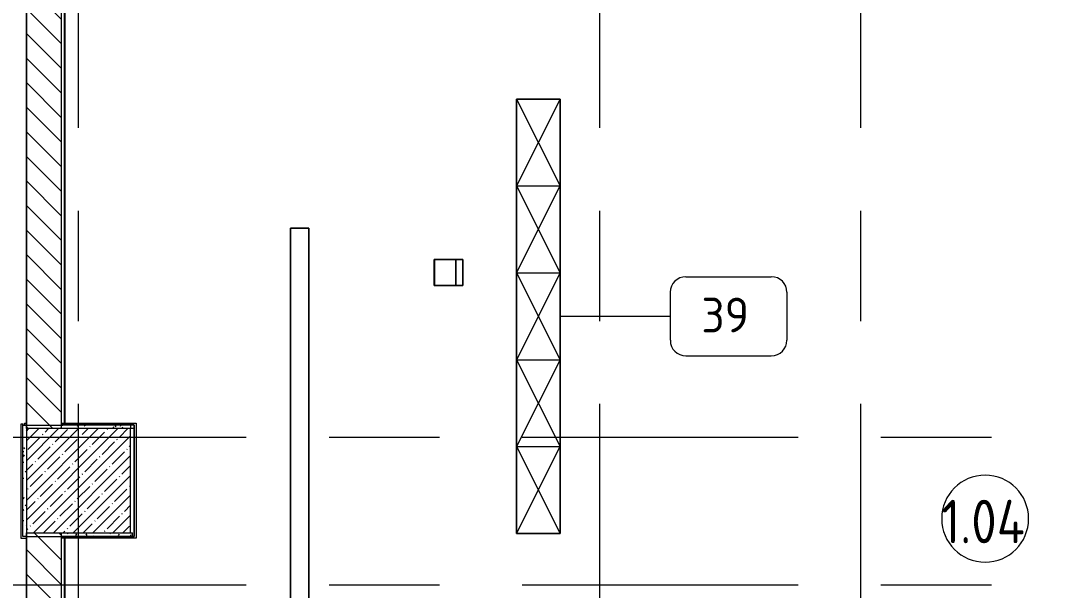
# Model space of a CAD drawing. Header units: millimetres. Extents: x -3724 to 231642, y -8553 to 29017.
# Drawn here: x 13676 to 19584, y 21269 to 24548 of the extents above; entities that cross this region are included whole.
import ezdxf

# ---------------------------------------------------------------- set-up
doc = ezdxf.new("R2010")
doc.units = ezdxf.units.MM
doc.linetypes.add('Осевая', pattern=[3175, 635, -476.25, 1587.5, -476.25])
for name, color, linetype, lineweight in [('A-AREA-IDEN', 7, 'Continuous', 9), ('A-DETL', 7, 'Continuous', 9), ('A-WALL', 7, 'Continuous', 9), ('I-FURN-IDEN', 7, 'Continuous', 9), ('I-WALL', 7, 'Continuous', 9), ('S-COLS', 7, 'Continuous', 9), ('Оси-2', 7, 'Осевая', 9)]:
    doc.layers.add(name, color=color, linetype=linetype, lineweight=lineweight)
for name, color, linetype, lineweight, true_color in [('A-WALL-1', 9, 'Continuous', 9, 0x808080), ('A-WALL-FNSH-1', 9, 'Continuous', 9, 0x808080), ('I-FURN-1', 9, 'Continuous', 9, 0x808080)]:
    doc.layers.add(name, color=color, linetype=linetype, lineweight=lineweight, true_color=true_color)
doc.styles.add('GOST Common', font='GOST_Common.ttf', dxfattribs={"height": 200})
doc.styles.add('GOST Common_1', font='GOST_Common.ttf', dxfattribs={"width": 0.9, "height": 250})
pattern_1 = [(0, (0, 0), (121.92, 30.48), [10.058, -81.382, 10.058, -81.382, -487.68]), (0, (0, 0), (121.92, 30.48), [-182.88, 10.058, -172.822, 10.058, -81.382, -213.36]), (0, (0, 0), (121.92, 30.48), [-457.2, 10.058, -50.902, 10.058, -142.342]), (120, (45.72, 15.24), (-87.356454, 90.345817), [10.058, -81.382, 10.058, -81.382, -487.68]), (120, (45.72, 15.24), (-87.356454, 90.345817), [-182.88, 10.058, -172.822, 10.058, -81.382, -213.36]), (120, (45.72, 15.24), (-87.356454, 90.345817), [-457.2, 10.058, -50.902, 10.058, -142.342]), (240, (60.96, 76.2), (-34.563546, -120.825817), [10.058, -81.382, 10.058, -81.382, -487.68]), (240, (60.96, 76.2), (-34.563546, -120.825817), [-182.88, 10.058, -172.822, 10.058, -81.382, -213.36]), (240, (60.96, 76.2), (-34.563546, -120.825817), [-457.2, 10.058, -50.902, 10.058, -142.342])]

# ---------------------------------------------------------------- blocks, each defined once
blk = doc.blocks.new('BSC_Колонна _Прямоугольная - 600х600-V4-План расстановки мебели и оборудования 1 этажа в осях 1-12')
at = {"layer": 'S-COLS'}
h = blk.add_hatch(dxfattribs=at)
h.set_pattern_fill('FP_9', color=256, style=0, pattern_type=2)
h.set_pattern_definition([(45, (-14010, -21900), (-57.02463, 57.02463), []), (45, (-13952.975, -21900), (-57.02463, 57.02463), [100.806, -20.161, 3.353, -16.808])])
h.paths.add_polyline_path([(-299.7, -300), (300, -300), (300, 300), (-300, 300), (-300, -300)])
for p, q in [((300, 300), (-300, 300)), ((-300, 300), (-300, -300)), ((300, -300), (300, 300)), ((-300, -300), (300, -300))]:
    blk.add_line(p, q, dxfattribs=at)
blk = doc.blocks.new('Семейство1 - Ферма-33099423-План расстановки мебели и оборудования 1 этажа в осях 1-12')
at = {"layer": 'I-FURN-1'}
for p, q in [((125, 1250), (-125, 750)), ((-125, 1250), (125, 750)), ((125, 1250), (-125, 1250)), ((-125, 1250), (-125, -1250)), ((-125, -1250), (-125, 1250)), ((-125, 1250), (125, 1250)), ((125, -1250), (125, 1250)), ((125, 1250), (125, -1250)), ((-125, 750), (125, 250)), ((-125, 250), (125, 750)), ((-125, 750), (125, 750)), ((125, 250), (-125, -250)), ((-125, 250), (125, -250)), ((-125, 250), (125, 250)), ((125, -250), (-125, -750)), ((-125, -250), (125, -750)), ((-125, -250), (125, -250)), ((-125, -1250), (125, -750)), ((-125, -750), (125, -1250)), ((-125, -750), (125, -750)), ((-125, -1250), (125, -1250)), ((125, -1250), (-125, -1250))]:
    blk.add_line(p, q, dxfattribs=at)
blk = doc.blocks.new('Экран 5130х3280  - экран-33115821-План расстановки мебели и оборудования 1 этажа в осях 1-12')
at = {"layer": 'I-FURN-1'}
for p, q in [((2565, 50), (-2565, 50)), ((-2565, 50), (-2565, -55.3)), ((-2565, -55.3), (-2565, 50)), ((-2565, 50), (2565, 50)), ((2565, -55.3), (2565, 50)), ((2565, 50), (2565, -55.3)), ((-2565, -55.3), (2565, -55.3)), ((2565, -55.3), (-2565, -55.3))]:
    blk.add_line(p, q, dxfattribs=at)
blk = doc.blocks.new('Электрика - 30-33121162-План расстановки мебели и оборудования 1 этажа в осях 1-12')
at = {"layer": 'I-FURN-1'}
for p, q in [((162.4, 0), (0, 0)), ((0, 0), (0, -149.8)), ((0, -149.8), (0, 0)), ((0, 0), (40, 0)), ((40, 0), (162.4, 0)), ((162.4, -149.8), (162.4, 0)), ((162.4, 0), (162.4, -149.8)), ((0, -149.8), (162.4, -149.8)), ((40, -149.8), (0, -149.8)), ((162.4, -149.8), (40, -149.8))]:
    blk.add_line(p, q, dxfattribs=at)
blk = doc.blocks.new('Электрика - 29-33121271-План расстановки мебели и оборудования 1 этажа в осях 1-12')
at = {"layer": 'I-FURN-1'}
for p, q in [((124.9, 0), (0, 0)), ((0, 0), (0, -149.8)), ((0, -149.8), (0, 0)), ((0, 0), (122.4, 0)), ((122.4, 0), (124.9, 0)), ((124.9, -149.8), (124.9, 0)), ((124.9, 0), (124.9, -149.8)), ((0, -149.8), (124.9, -149.8)), ((122.4, -149.8), (0, -149.8)), ((124.9, -149.8), (122.4, -149.8))]:
    blk.add_line(p, q, dxfattribs=at)
blk = doc.blocks.new('Электрика - 30_1-33121203-План расстановки мебели и оборудования 1 этажа в осях 1-12')
at = {"layer": 'I-FURN-1'}
for p, q in [((162.4, 0), (0, 0)), ((0, 0), (0, -149.8)), ((0, -149.8), (0, 0)), ((0, 0), (40, 0)), ((40, 0), (162.4, 0)), ((162.4, -149.8), (162.4, 0)), ((162.4, 0), (162.4, -149.8)), ((0, -149.8), (162.4, -149.8)), ((40, -149.8), (0, -149.8)), ((162.4, -149.8), (40, -149.8))]:
    blk.add_line(p, q, dxfattribs=at)
blk = doc.blocks.new('Марка_Помещения - Номер-25198446-План расстановки мебели и оборудования 1 этажа в осях 1-12')
at = {"layer": 'A-AREA-IDEN'}
for start, end in [(360, 180), (180, 360)]:
    blk.add_arc((0, 0), 2.5, start, end, dxfattribs=at)
blk = doc.blocks.new('Марка_Мебель - В прямоуг_Balcon_Марка-25523697-План расстановки мебели и оборудования 1 этажа в осях 1-12')
at = {"layer": 'I-FURN-IDEN'}
for p, q in [((-2.455, 2.278), (2.455, 2.278)), ((-3.355, 1.378), (-3.355, -1.384)), ((3.355, 1.378), (3.355, -1.378)), ((-2.461, -2.278), (2.455, -2.278))]:
    blk.add_line(p, q, dxfattribs=at)
for centre, radius, start, end in [((-2.455, 1.378), 0.9, 90, 180), ((2.455, 1.378), 0.9, 0, 90), ((-2.461, -1.384), 0.893, 180, 270), ((2.455, -1.378), 0.9, 270, 0)]:
    blk.add_arc(centre, radius, start, end, dxfattribs=at)

msp = doc.modelspace()

# ---------------------------------------------------------------- hatches: boundary and pattern name
at = {"layer": 'I-WALL'}
h = msp.add_hatch(dxfattribs=at)
h.set_pattern_fill('FP_16', color=256, style=0, pattern_type=2)
h.set_pattern_definition([(135, (0, 0), (-70.71068, -70.71068), [])])
h.paths.add_polyline_path([(13710.3, 15200), (13910.3, 15200), (13910.3, 17850), (13710.3, 17850), (13710.3, 15764)])
h.paths.add_polyline_path([(13909, 18450), (13910.3, 18450), (13910.3, 21600), (13710.3, 21600), (13710.3, 18450)])
h.paths.add_polyline_path([(13910.3, 22200), (13910.3, 26300), (13710.3, 26300), (13710.3, 22200), (13820.7, 22200)])
h = msp.add_hatch(dxfattribs=at)
h.set_pattern_fill('FP_103', color=256, style=0, pattern_type=2)
h.set_pattern_definition(pattern_1)
h.paths.add_polyline_path([(14310, 22200), (14309.3, 22220), (13910.3, 22220), (13910.3, 22200), (13931.3, 22200)])
h = msp.add_hatch(dxfattribs=at)
h.set_pattern_fill('FP_103', color=256, style=0, pattern_type=2)
h.set_pattern_definition(pattern_1)
h.paths.add_polyline_path([(13710, 21580), (13710, 22200), (13690, 22200), (13690, 21580)])
h = msp.add_hatch(dxfattribs=at)
h.set_pattern_fill('FP_103', color=256, style=0, pattern_type=2)
h.set_pattern_definition(pattern_1)
h.paths.add_polyline_path([(13931.3, 21580), (14320, 21580), (14320, 21600), (13910.3, 21600), (13910.3, 21580), (13930.3, 21580)])

# ---------------------------------------------------------------- linework, layer by layer
at = {"layer": 'A-DETL'}
msp.add_line((13710, 27827.2), (13710, 14900), dxfattribs=at)
at = {"layer": 'A-WALL'}
msp.add_line((13710, 21580), (14320, 21580), dxfattribs=at)
at = {"layer": 'A-WALL-1'}
for p, q in [((13710.3, 22200), (13710.3, 26300)), ((13910.3, 26300), (13910.3, 22200)), ((13690, 22220), (13710, 22220)), ((13710, 22220), (13920.3, 22220)), ((13710, 22220), (13710, 22200)), ((14310, 22220), (14310, 22200)), ((13710, 21580), (13690, 21580)), ((13710, 21580), (13710, 21600)), ((13710.3, 18450), (13710.3, 21600)), ((13910.3, 21600), (13910.3, 18450)), ((14310, 21600), (14320, 21600)), ((14320, 21580), (14320, 21600))]:
    msp.add_line(p, q, dxfattribs=at)
at = {"layer": 'A-WALL-FNSH-1'}
for p, q in [((13930.3, 22220), (13930.3, 24660)), ((13931.3, 24660), (13931.3, 22220)), ((13679, 22224.5), (13679, 21569)), ((13690, 22224.5), (13679, 22224.5)), ((13690, 21580), (13690, 22224.5)), ((13700, 22232), (13710, 22232)), ((13700, 22221), (13700, 22232)), ((13700, 22221), (13710, 22221)), ((13920.3, 22221), (13920.3, 22220)), ((14331, 22220), (13920.3, 22220)), ((14330, 21579), (14330, 22221)), ((14331, 22220), (14331, 21580)), ((13679, 21569), (13710, 21569)), ((13930.3, 18471), (13930.3, 21580)), ((13931.3, 21579), (13931.3, 18471)), ((14320, 21580), (14331, 21580))]:
    msp.add_line(p, q, dxfattribs=at)
at = {"layer": 'I-FURN-IDEN'}
msp.add_line((16780, 22846.2), (17414.6, 22846.2), dxfattribs=at)
at = {"layer": 'I-WALL'}
for p, q in [((13710, 22220), (13710, 22232)), ((13910.3, 22232), (14341, 22232)), ((14331, 22221), (13910.3, 22221)), ((14331, 22220), (14331, 22221)), ((14341, 22232), (14341, 21569)), ((14330, 22200), (14310, 22200)), ((13710, 21569), (13710, 21580)), ((14331, 21579), (13910.3, 21579)), ((14341, 21569), (13910.3, 21569)), ((14331, 21580), (14331, 21580)), ((14331, 21579), (14331, 21580))]:
    msp.add_line(p, q, dxfattribs=at)
at = {"layer": 'Оси-2'}
for p, q in [((14010, 593.7), (14010, 24898.1)), ((17010, 593.7), (17010, 24898.1)), ((18510, 593.7), (18510, 24898.1)), ((-423.7, 22150), (35770, 22150)), ((-423.7, 21300), (35770, 21300))]:
    msp.add_line(p, q, dxfattribs=at)

# ---------------------------------------------------------------- block references
at = {"layer": 'A-AREA-IDEN', "xscale": 99.99999999999993, "yscale": 99.99999999999993, "zscale": 99.99999999999993}
msp.add_blockref('Марка_Помещения - Номер-25198446-План расстановки мебели и оборудования 1 этажа в осях 1-12', (19225.7, 21681.6), dxfattribs=at)
at = {"layer": 'I-FURN-1'}
msp.add_blockref('Семейство1 - Ферма-33099423-План расстановки мебели и оборудования 1 этажа в осях 1-12', (16655, 22846.2), dxfattribs=at)
for name, p, rotation in [('Экран 5130х3280  - экран-33115821-План расстановки мебели и оборудования 1 этажа в осях 1-12', (15280, 20787.3), 90), ('Электрика - 29-33121271-План расстановки мебели и оборудования 1 этажа в осях 1-12', (16180, 23023.2), 180), ('Электрика - 30-33121162-План расстановки мебели и оборудования 1 этажа в осях 1-12', (16220, 23023.2), 180), ('Электрика - 30_1-33121203-План расстановки мебели и оборудования 1 этажа в осях 1-12', (16220, 23023.2), 180)]:
    msp.add_blockref(name, p, dxfattribs=dict(at, rotation=rotation))
at = {"layer": 'I-FURN-IDEN', "xscale": 99.99999999999993, "yscale": 99.99999999999993, "zscale": 99.99999999999993}
msp.add_blockref('Марка_Мебель - В прямоуг_Balcon_Марка-25523697-План расстановки мебели и оборудования 1 этажа в осях 1-12', (17750.1, 22846.2), dxfattribs=at)
at = {"layer": 'S-COLS'}
msp.add_blockref('BSC_Колонна _Прямоугольная - 600х600-V4-План расстановки мебели и оборудования 1 этажа в осях 1-12', (14010, 21900), dxfattribs=at)

# ---------------------------------------------------------------- texts
at = {"layer": 'A-AREA-IDEN', "insert": (18974.8, 21790.2), "char_height": 250, "width": 627.721, "attachment_point": 1, "style": 'GOST Common_1'}
msp.add_mtext('1.04', dxfattribs=at)
at = {"layer": 'I-FURN-IDEN', "insert": (17593.1, 22953.3), "char_height": 200, "width": 344.726, "attachment_point": 1, "style": 'GOST Common'}
msp.add_mtext('39', dxfattribs=at)

doc.saveas('drawing.dxf')
